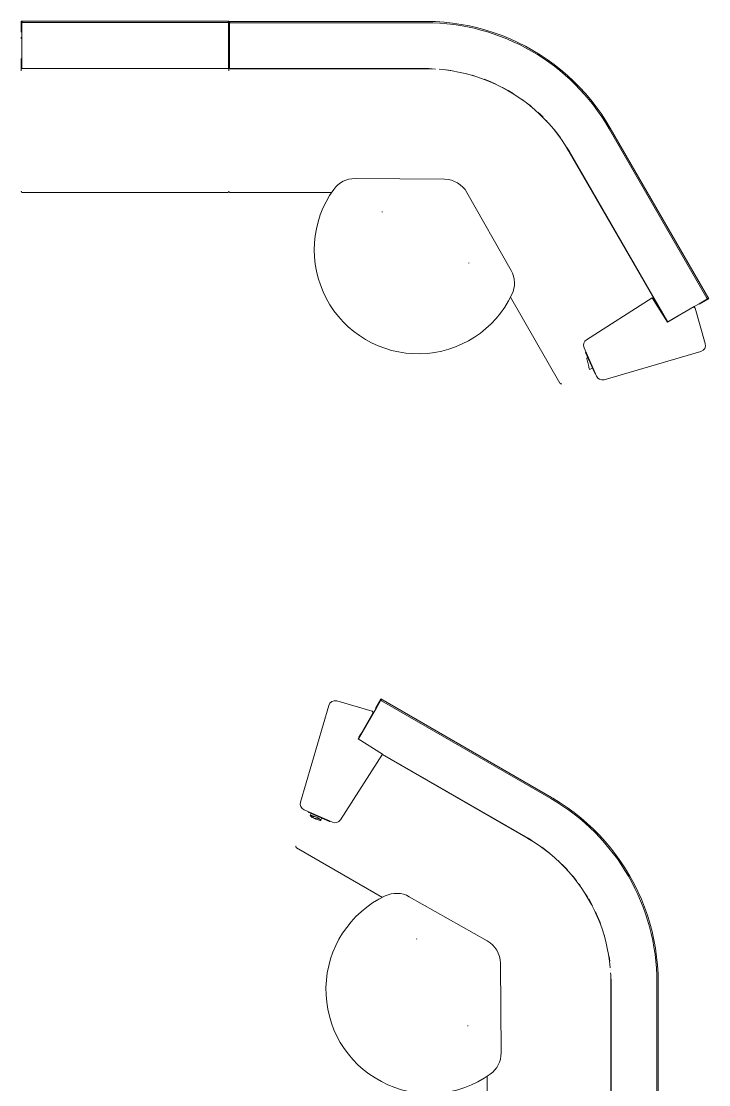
# Model space of a CAD drawing. Header units: millimetres. Extents: x 90978 to 295199, y -4084 to 97293.
# Drawn here: x 188213 to 190862, y 22613 to 26709 of the extents above; entities that cross this region are included whole.
import ezdxf

# ---------------------------------------------------------------- set-up
doc = ezdxf.new("R2010")
doc.units = ezdxf.units.MM
doc.header["$MEASUREMENT"] = 0
doc.layers.add('E-ELEC-FIXT', color=91, linetype='CONTINUOUS', lineweight=9)
doc.layers.add('I-FURN', color=8, linetype='CONTINUOUS', lineweight=9)

msp = doc.modelspace()

# ---------------------------------------------------------------- linework, layer by layer
at = {"layer": 'E-ELEC-FIXT'}
for p, q in [((189332.2, 23649.1), (189332.5, 23647.8)), ((189340.2, 23645.9), (189332.2, 23649.1)), ((189332.5, 23647.8), (189340.5, 23644.5)), ((189340.5, 23644.5), (189340.2, 23645.9)), ((189350.3, 23637.8), (189344.6, 23640.2)), ((189344.6, 23640.2), (189345.1, 23638.1)), ((189345.1, 23638.1), (189350.9, 23635.7)), ((189350.9, 23635.7), (189350.3, 23637.8)), ((189352.6, 23640.8), (189352.9, 23639.4)), ((189360.6, 23637.5), (189352.6, 23640.8)), ((189352.9, 23639.4), (189360.9, 23636.2)), ((189360.9, 23636.2), (189360.6, 23637.5))]:
    msp.add_line(p, q, dxfattribs=at)
at = {"layer": 'I-FURN'}
for p, q in [((189012.6, 26709.2), (188212.6, 26709.2)), ((188212.6, 26709.2), (188212.6, 26667.6)), ((189012.6, 26667.6), (189012.6, 26709.2)), ((189770.7, 26708.7), (189012.6, 26708.7)), ((189012.6, 26708.7), (189012.6, 26667.1)), ((189776.6, 26708.7), (189770.7, 26708.7)), ((189809.4, 26707.8), (189776.6, 26708.7)), ((189842.2, 26705.6), (189809.4, 26707.8)), ((188214.6, 26667.6), (188214.6, 26704.2)), ((188214.6, 26704.2), (188216.5, 26704.2)), ((188216.5, 26704.2), (188214.6, 26704.2)), ((188214.6, 26704.2), (188214.6, 26667.6)), ((188214.6, 26645.2), (188214.6, 26667.6)), ((188214.6, 26667.6), (188214.6, 26645.2)), ((188217.6, 26704.2), (189007.6, 26704.2)), ((188217.6, 26704.2), (189007.6, 26704.2)), ((189008.6, 26704.2), (189010.6, 26704.2)), ((189010.6, 26704.2), (189008.6, 26704.2)), ((189010.6, 26704.2), (189010.6, 26667.6)), ((189010.6, 26667.6), (189010.6, 26704.2)), ((189010.6, 26667.6), (189010.6, 26645.2)), ((189010.6, 26645.2), (189010.6, 26667.6)), ((189014.6, 26703.7), (189014.6, 26667.1)), ((189016.5, 26703.7), (189014.6, 26703.7)), ((189014.6, 26667.1), (189014.6, 26703.7)), ((189014.6, 26703.7), (189016.5, 26703.7)), ((189014.6, 26667.1), (189014.6, 26644.7)), ((189014.6, 26644.7), (189014.6, 26667.1)), ((189017.6, 26703.7), (189770.7, 26703.7)), ((189017.6, 26703.7), (189770.7, 26703.7)), ((189874.9, 26702.1), (189842.2, 26705.6)), ((189907.4, 26697.3), (189874.9, 26702.1)), ((189939.7, 26691.1), (189907.4, 26697.3)), ((189971.7, 26683.7), (189939.7, 26691.1)), ((190003.4, 26675.1), (189971.7, 26683.7)), ((190034.7, 26665.1), (190003.4, 26675.1)), ((190065.6, 26653.9), (190034.7, 26665.1)), ((188212.6, 26647.8), (188212.6, 26642.8)), ((188214.6, 26527.9), (188214.6, 26645.2)), ((188214.6, 26645.2), (188214.6, 26527.9)), ((189010.6, 26645.2), (189010.6, 26527.9)), ((189010.6, 26527.9), (189010.6, 26645.2)), ((189012.6, 26647), (189012.6, 26647.8)), ((189012.6, 26647.3), (189012.6, 26647.1)), ((189012.6, 26642.8), (189012.6, 26644.1)), ((189012.6, 26643.6), (189012.6, 26642.3)), ((189014.6, 26644.7), (189014.6, 26527.4)), ((189014.6, 26527.4), (189014.6, 26644.7)), ((190096.1, 26641.5), (190065.6, 26653.9)), ((190126, 26627.9), (190096.1, 26641.5)), ((190155.3, 26613.1), (190126, 26627.9)), ((190184.1, 26597.2), (190155.3, 26613.1)), ((190212.1, 26580.1), (190184.1, 26597.2)), ((188212.6, 26566.1), (188212.6, 26566.2)), ((188212.6, 26566.2), (188212.6, 26566.2)), ((188212.6, 26566.2), (188212.6, 26566.2)), ((188212.6, 26566.2), (188212.6, 26566.1)), ((188212.6, 26565.9), (188212.6, 26566.1)), ((188212.6, 26566.1), (188212.6, 26566)), ((188212.6, 26566), (188212.6, 26518.9)), ((188212.6, 26566), (188212.6, 26566)), ((188212.6, 26565.8), (188212.6, 26565.9)), ((188212.6, 26565.5), (188212.6, 26565.8)), ((188212.6, 26565.3), (188212.6, 26565.5)), ((188212.6, 26564.9), (188212.6, 26565.3)), ((188212.6, 26564.6), (188212.6, 26564.9)), ((188212.6, 26564.2), (188212.6, 26564.6)), ((188212.6, 26563.7), (188212.6, 26564.2)), ((188212.6, 26563.2), (188212.6, 26563.7)), ((188212.6, 26562.6), (188212.6, 26563.2)), ((188212.6, 26562.1), (188212.6, 26562.6)), ((188212.6, 26561.4), (188212.6, 26562.1)), ((188212.6, 26560.8), (188212.6, 26561.4)), ((188212.6, 26560.1), (188212.6, 26560.8)), ((188212.6, 26559.3), (188212.6, 26560.1)), ((188212.6, 26558.5), (188212.6, 26559.3)), ((188212.6, 26557.7), (188212.6, 26558.5)), ((188212.6, 26556.9), (188212.6, 26557.7)), ((188212.6, 26556.8), (188212.7, 26557)), ((188212.6, 26556), (188212.6, 26556.9)), ((188212.6, 26556.6), (188212.6, 26556.8)), ((188212.6, 26556.4), (188212.6, 26556.6)), ((188212.6, 26556.2), (188212.6, 26556.4)), ((188212.6, 26556), (188212.6, 26556.2)), ((188212.6, 26555.1), (188212.6, 26556)), ((188212.6, 26554.1), (188212.6, 26555.1)), ((188212.6, 26553.1), (188212.6, 26554.1)), ((188212.6, 26552.1), (188212.6, 26553.1)), ((188212.6, 26551.1), (188212.6, 26552.1)), ((188212.6, 26550), (188212.6, 26551.1)), ((188212.6, 26549), (188212.6, 26550)), ((188212.6, 26547.9), (188212.6, 26549)), ((188212.6, 26546.8), (188212.6, 26547.9)), ((188212.6, 26545.6), (188212.6, 26546.8)), ((188212.7, 26557.4), (188212.8, 26557.6)), ((188212.7, 26557.2), (188212.7, 26557.4)), ((188212.7, 26557), (188212.7, 26557.2)), ((188212.8, 26557.6), (188212.9, 26557.8)), ((188212.9, 26557.8), (188212.9, 26558)), ((189012.1, 26558), (189012.2, 26557.8)), ((189012.2, 26557.8), (189012.3, 26557.6)), ((189012.3, 26557.6), (189012.3, 26557.5)), ((189012.3, 26557.5), (189012.4, 26557.3)), ((189012.4, 26557.3), (189012.4, 26557.1)), ((189012.4, 26557.1), (189012.5, 26556.9)), ((189012.5, 26556.9), (189012.5, 26556.7)), ((189012.5, 26556.7), (189012.5, 26556.5)), ((189012.5, 26556.5), (189012.5, 26556.3)), ((189012.5, 26556.3), (189012.6, 26556.1)), ((189012.6, 26566.1), (189012.6, 26566.2)), ((189012.6, 26566.2), (189012.6, 26566.2)), ((189012.6, 26566.2), (189012.6, 26566.2)), ((189012.6, 26566.2), (189012.6, 26566.1)), ((189012.6, 26566), (189012.6, 26566.1)), ((189012.6, 26566.1), (189012.6, 26566)), ((189012.6, 26518.9), (189012.6, 26566)), ((189012.6, 26566), (189012.6, 26565.8)), ((189012.6, 26565.8), (189012.6, 26565.6)), ((189012.6, 26565.6), (189012.6, 26565.3)), ((189012.6, 26565.4), (189012.6, 26565.5)), ((189012.6, 26565.5), (189012.6, 26565.5)), ((189012.6, 26565.5), (189012.6, 26565.5)), ((189012.6, 26565.5), (189012.6, 26565.4)), ((189012.6, 26565.3), (189012.6, 26565.4)), ((189012.6, 26565.4), (189012.6, 26565.3)), ((189012.6, 26565.3), (189012.6, 26518.9)), ((189012.6, 26565.1), (189012.6, 26565.3)), ((189012.6, 26565.3), (189012.6, 26565.3)), ((189012.6, 26565.3), (189012.6, 26565)), ((189012.6, 26564.9), (189012.6, 26565.1)), ((189012.6, 26565), (189012.6, 26564.7)), ((189012.6, 26564.6), (189012.6, 26564.9)), ((189012.6, 26564.7), (189012.6, 26564.3)), ((189012.6, 26564.3), (189012.6, 26564.6)), ((189012.6, 26563.9), (189012.6, 26564.3)), ((189012.6, 26564.3), (189012.6, 26563.8)), ((189012.6, 26563.5), (189012.6, 26563.9)), ((189012.6, 26563.8), (189012.6, 26563.3)), ((189012.6, 26563.1), (189012.6, 26563.5)), ((189012.6, 26563.3), (189012.6, 26562.8)), ((189012.6, 26562.6), (189012.6, 26563.1)), ((189012.6, 26562.8), (189012.6, 26562.2)), ((189012.6, 26562), (189012.6, 26562.6)), ((189012.6, 26562.2), (189012.6, 26561.6)), ((189012.6, 26561.4), (189012.6, 26562)), ((189012.6, 26561.6), (189012.6, 26560.9)), ((189012.6, 26560.8), (189012.6, 26561.4)), ((189012.6, 26560.9), (189012.6, 26560.3)), ((189012.6, 26560.1), (189012.6, 26560.8)), ((189012.6, 26560.3), (189012.6, 26559.5)), ((189012.6, 26559.4), (189012.6, 26560.1)), ((189012.6, 26559.5), (189012.6, 26558.7)), ((189012.6, 26558.7), (189012.6, 26559.4)), ((189012.6, 26557.9), (189012.6, 26558.7)), ((189012.6, 26558.7), (189012.6, 26557.9)), ((189012.6, 26557.1), (189012.6, 26557.9)), ((189012.6, 26557.9), (189012.6, 26557.1)), ((189012.6, 26556.3), (189012.6, 26557.1)), ((189012.6, 26557.1), (189012.6, 26556.2)), ((189012.6, 26556.8), (189012.7, 26556.9)), ((189012.6, 26556.6), (189012.6, 26556.8)), ((189012.6, 26556.4), (189012.6, 26556.6)), ((189012.6, 26556.2), (189012.6, 26556.4)), ((189012.6, 26555.4), (189012.6, 26556.3)), ((189012.6, 26556), (189012.6, 26556.2)), ((189012.6, 26556.2), (189012.6, 26555.3)), ((189012.6, 26556.1), (189012.6, 26556)), ((189012.6, 26554.5), (189012.6, 26555.4)), ((189012.6, 26555.3), (189012.6, 26554.4)), ((189012.6, 26553.5), (189012.6, 26554.5)), ((189012.6, 26554.4), (189012.6, 26553.4)), ((189012.6, 26552.5), (189012.6, 26553.5)), ((189012.6, 26553.4), (189012.6, 26552.4)), ((189012.6, 26551.5), (189012.6, 26552.5)), ((189012.6, 26552.4), (189012.6, 26551.4)), ((189012.6, 26550.5), (189012.6, 26551.5)), ((189012.6, 26551.4), (189012.6, 26550.3)), ((189012.6, 26549.5), (189012.6, 26550.5)), ((189012.6, 26550.3), (189012.6, 26549.3)), ((189012.6, 26548.4), (189012.6, 26549.5)), ((189012.6, 26549.3), (189012.6, 26548.2)), ((189012.6, 26547.3), (189012.6, 26548.4)), ((189012.6, 26548.2), (189012.6, 26547.1)), ((189012.6, 26546.2), (189012.6, 26547.3)), ((189012.6, 26547.1), (189012.6, 26545.9)), ((189012.6, 26545), (189012.6, 26546.2)), ((189012.6, 26545.9), (189012.6, 26545.6)), ((189012.7, 26557.3), (189012.8, 26557.5)), ((189012.7, 26557.1), (189012.7, 26557.3)), ((189012.7, 26556.9), (189012.7, 26557.1)), ((189012.8, 26556.3), (189012.8, 26557.4)), ((189012.8, 26557.4), (189012.8, 26557.4)), ((189012.8, 26554.1), (189012.8, 26556.3)), ((189012.8, 26551), (189012.8, 26554.1)), ((189012.8, 26551), (189012.8, 26549.2)), ((189012.9, 26547), (189012.8, 26551)), ((189012.8, 26549.2), (189012.8, 26541)), ((189012.9, 26542.5), (189012.9, 26547)), ((190239.5, 26561.8), (190212.1, 26580.1)), ((190266.1, 26542.6), (190239.5, 26561.8)), ((190291.9, 26522.2), (190266.1, 26542.6)), ((188212.6, 26531.7), (188212.6, 26531.9)), ((188212.6, 26531.9), (188212.6, 26531.9)), ((188212.6, 26531.5), (188212.6, 26531.7)), ((188212.6, 26531.3), (188212.6, 26531.5)), ((188212.6, 26531.1), (188212.6, 26531.3)), ((188212.7, 26530.9), (188212.6, 26531.1)), ((188212.7, 26530.7), (188212.7, 26530.9)), ((188212.8, 26530.5), (188212.7, 26530.7)), ((188212.8, 26530.3), (188212.8, 26530.5)), ((188212.9, 26530.1), (188212.8, 26530.3)), ((188213, 26529.9), (188212.9, 26530.1)), ((188213, 26529.8), (188213, 26529.9)), ((188213.1, 26529.6), (188213, 26529.8)), ((188213.2, 26529.4), (188213.1, 26529.6)), ((188213.3, 26529.2), (188213.2, 26529.4)), ((188213.4, 26529.1), (188213.3, 26529.2)), ((188213.6, 26528.9), (188213.4, 26529.1)), ((188213.7, 26528.7), (188213.6, 26528.9)), ((188213.8, 26528.6), (188213.7, 26528.7)), ((188214, 26528.4), (188213.8, 26528.6)), ((188214.1, 26528.3), (188214, 26528.4)), ((188214.2, 26528.2), (188214.1, 26528.3)), ((188214.4, 26528), (188214.2, 26528.2)), ((188214.6, 26527.9), (188214.4, 26528)), ((188214.6, 26527.9), (189010.6, 26527.9)), ((188214.7, 26527.8), (188214.6, 26527.9)), ((188214.6, 26527.9), (188214.6, 26527.9)), ((188214.9, 26527.7), (188214.7, 26527.8)), ((188215.1, 26527.6), (188214.9, 26527.7)), ((188215.2, 26527.5), (188215.1, 26527.6)), ((188215.4, 26527.4), (188215.2, 26527.5)), ((188215.6, 26527.3), (188215.4, 26527.4)), ((188215.8, 26527.2), (188215.6, 26527.3)), ((188216, 26527.2), (188215.8, 26527.2)), ((188216.2, 26527.1), (188216, 26527.2)), ((188216.4, 26527.1), (188216.2, 26527.1)), ((188216.6, 26527), (188216.4, 26527.1)), ((188216.8, 26527), (188216.6, 26527)), ((188217, 26527), (188216.8, 26527)), ((188217.2, 26526.9), (188217, 26527)), ((188217.4, 26526.9), (188217.2, 26526.9)), ((188217.6, 26526.9), (188217.4, 26526.9)), ((188217.6, 26526.9), (189007.6, 26526.9)), ((189007.8, 26526.9), (189007.6, 26526.9)), ((189007.6, 26526.9), (189007.6, 26526.9)), ((189008, 26526.9), (189007.8, 26526.9)), ((189008.2, 26527), (189008, 26526.9)), ((189008.4, 26527), (189008.2, 26527)), ((189008.6, 26527), (189008.4, 26527)), ((189008.8, 26527.1), (189008.6, 26527)), ((189009, 26527.1), (189008.8, 26527.1)), ((189009.1, 26527.2), (189009, 26527.1)), ((189009.3, 26527.2), (189009.1, 26527.2)), ((189009.5, 26527.3), (189009.3, 26527.2)), ((189009.7, 26527.4), (189009.5, 26527.3)), ((189009.9, 26527.5), (189009.7, 26527.4)), ((189010.1, 26527.6), (189009.9, 26527.5)), ((189010.2, 26527.7), (189010.1, 26527.6)), ((189010.4, 26527.8), (189010.2, 26527.7)), ((189010.6, 26527.9), (189010.4, 26527.8)), ((189010.7, 26528.1), (189010.6, 26527.9)), ((189010.6, 26527.9), (189010.6, 26527.9)), ((189010.9, 26528.2), (189010.7, 26528.1)), ((189011, 26528.3), (189010.9, 26528.2)), ((189011.2, 26528.5), (189011, 26528.3)), ((189011.3, 26528.6), (189011.2, 26528.5)), ((189011.4, 26528.8), (189011.3, 26528.6)), ((189011.6, 26528.9), (189011.4, 26528.8)), ((189011.7, 26529.1), (189011.6, 26528.9)), ((189011.8, 26529.3), (189011.7, 26529.1)), ((189011.9, 26529.4), (189011.8, 26529.3)), ((189012, 26529.6), (189011.9, 26529.4)), ((189012.1, 26529.8), (189012, 26529.6)), ((189012.2, 26530), (189012.1, 26529.8)), ((189012.3, 26530.3), (189012.2, 26530.2)), ((189012.2, 26530.2), (189012.2, 26530)), ((189012.4, 26530.5), (189012.3, 26530.3)), ((189012.5, 26530.9), (189012.4, 26530.7)), ((189012.4, 26530.7), (189012.4, 26530.5)), ((189012.6, 26531.7), (189012.5, 26531.5)), ((189012.5, 26531.5), (189012.5, 26531.3)), ((189012.5, 26531.3), (189012.5, 26531.1)), ((189012.5, 26531.1), (189012.5, 26530.9)), ((189012.6, 26531.9), (189012.6, 26531.7)), ((189012.6, 26531.2), (189012.6, 26531.4)), ((189012.6, 26531.4), (189012.6, 26531.4)), ((189012.6, 26531), (189012.6, 26531.2)), ((189012.6, 26530.8), (189012.6, 26531)), ((189012.6, 26530.6), (189012.6, 26530.8)), ((189012.7, 26530.4), (189012.6, 26530.6)), ((189012.7, 26530.2), (189012.7, 26530.4)), ((189012.8, 26530), (189012.7, 26530.2)), ((189012.8, 26541), (189012.8, 26538.9)), ((189012.8, 26529.8), (189012.8, 26530)), ((189012.9, 26529.6), (189012.8, 26529.8)), ((189013, 26529.4), (189012.9, 26529.6)), ((189013, 26529.2), (189013, 26529.4)), ((189013.1, 26529.1), (189013, 26529.2)), ((189013.2, 26528.9), (189013.1, 26529.1)), ((189013.3, 26528.7), (189013.2, 26528.9)), ((189013.4, 26528.6), (189013.3, 26528.7)), ((189013.6, 26528.4), (189013.4, 26528.6)), ((189014.1, 26536.4), (189013.6, 26537.7)), ((189013.7, 26528.2), (189013.6, 26528.4)), ((189013.8, 26528.1), (189013.7, 26528.2)), ((189014, 26527.9), (189013.8, 26528.1)), ((189014.1, 26527.8), (189014, 26527.9)), ((189014.2, 26527.7), (189014.1, 26527.8)), ((189014.4, 26527.5), (189014.2, 26527.7)), ((189014.6, 26527.4), (189014.4, 26527.5)), ((189014.6, 26527.4), (189770.7, 26527.4)), ((189014.7, 26527.3), (189014.6, 26527.4)), ((189014.6, 26527.4), (189014.6, 26527.4)), ((189014.9, 26527.2), (189014.7, 26527.3)), ((189015.1, 26527.1), (189014.9, 26527.2)), ((189015.2, 26527), (189015.1, 26527.1)), ((189015.4, 26526.9), (189015.2, 26527)), ((189015.6, 26526.8), (189015.4, 26526.9)), ((189015.8, 26526.7), (189015.6, 26526.8)), ((189016, 26526.7), (189015.8, 26526.7)), ((189016.2, 26526.6), (189016, 26526.7)), ((189016.4, 26526.6), (189016.2, 26526.6)), ((189016.6, 26526.5), (189016.4, 26526.6)), ((189016.8, 26526.5), (189016.6, 26526.5)), ((189017, 26526.4), (189016.8, 26526.5)), ((189017.2, 26526.4), (189017, 26526.4)), ((189017.4, 26526.4), (189017.2, 26526.4)), ((189017.6, 26526.4), (189017.4, 26526.4)), ((189017.6, 26526.4), (189770.7, 26526.4)), ((189770.7, 26527.4), (189783, 26527.2)), ((189770.7, 26526.4), (189796.2, 26525.9)), ((189796.2, 26525.9), (189808.4, 26525.2)), ((189823.4, 26524.2), (189847.2, 26521.8)), ((189847.2, 26521.8), (189872.5, 26518.2)), ((189850.8, 26522.3), (189868.5, 26519.8)), ((189872.5, 26518.2), (189897.7, 26513.7)), ((189897.7, 26513.7), (189922.6, 26508.1)), ((189922.6, 26508.1), (189947.4, 26501.5)), ((189947.4, 26501.5), (189971.8, 26494)), ((189950, 26501.7), (189959.7, 26498.7)), ((190316.9, 26500.9), (190291.9, 26522.2)), ((189971.8, 26494), (189995.9, 26485.4)), ((189995.9, 26485.4), (190019.6, 26475.9)), ((189996.2, 26486.4), (190020, 26476.9)), ((190019.6, 26475.9), (190043, 26465.5)), ((190020, 26476.9), (190040.9, 26467.5)), ((190043, 26465.5), (190065.9, 26454.2)), ((190341, 26478.5), (190316.9, 26500.9)), ((190364.2, 26455.3), (190341, 26478.5)), ((190065.9, 26454.2), (190088.3, 26441.9)), ((190067.6, 26454.4), (190088.8, 26442.8)), ((190088.3, 26441.9), (190110.3, 26428.7)), ((190088.8, 26442.8), (190107.8, 26431.4)), ((190110.3, 26428.7), (190131.7, 26414.7)), ((190386.4, 26431.1), (190364.2, 26455.3)), ((190407.7, 26406), (190386.4, 26431.1)), ((190131.7, 26414.7), (190152.5, 26399.9)), ((190142.8, 26408), (190147.4, 26404.8)), ((190152.5, 26399.9), (190172.7, 26384.2)), ((190160, 26395.3), (190173.3, 26385)), ((190172.7, 26384.2), (190192.2, 26367.7)), ((190173.3, 26385), (190182, 26377.7)), ((190427.9, 26380.1), (190407.7, 26406)), ((190447.1, 26353.4), (190427.9, 26380.1)), ((190192.2, 26367.7), (190211.1, 26350.5)), ((190203.4, 26358.9), (190211.8, 26351.2)), ((190211.1, 26350.5), (190229.3, 26332.5)), ((190211.8, 26351.2), (190223.4, 26339.7)), ((190465.2, 26326), (190447.1, 26353.4)), ((190229.3, 26332.5), (190246.8, 26313.8)), ((190235.3, 26327.5), (190238.4, 26324.2)), ((190246.8, 26313.8), (190263.4, 26294.4)), ((190482.2, 26297.9), (190465.2, 26326)), ((190861.8, 25640.4), (190482.2, 26297.9)), ((190263.4, 26294.4), (190279.3, 26274.4)), ((190266.4, 26292.3), (190280.1, 26275)), ((190279.3, 26274.4), (190294.4, 26253.7)), ((190280.1, 26275), (190290.8, 26260.5)), ((190477.9, 26295.4), (190855, 25642.3)), ((190477.9, 26295.4), (190855, 25642.3)), ((190294.4, 26253.7), (190308.7, 26232.5)), ((190308.7, 26232.5), (190322, 26210.7)), ((190316.4, 26221.8), (190322.9, 26211.2)), ((190322, 26210.7), (190324.4, 26206.7)), ((190322.9, 26211.2), (190325.2, 26207.2)), ((190324.4, 26206.7), (190701.4, 25553.6)), ((190325.2, 26207.2), (190703.8, 25551.5)), ((189844, 26100.6), (189498.8, 26103.6)), ((188212.6, 26054.7), (188212.6, 26054.8)), ((188212.6, 26054.5), (188212.6, 26054.7)), ((188212.6, 26054.3), (188212.6, 26054.5)), ((188212.6, 26054.1), (188212.6, 26054.3)), ((188212.6, 26053.9), (188212.6, 26054.1)), ((188212.7, 26053.7), (188212.6, 26053.9)), ((188212.7, 26053.5), (188212.7, 26053.7)), ((188212.8, 26053.3), (188212.7, 26053.5)), ((188212.8, 26053.1), (188212.8, 26053.3)), ((188212.9, 26053), (188212.8, 26053.1)), ((188213, 26052.8), (188212.9, 26053)), ((188213.1, 26052.6), (188213, 26052.8)), ((188213.1, 26052.4), (188213.1, 26052.6)), ((188213.2, 26052.2), (188213.1, 26052.4)), ((188213.3, 26052.1), (188213.2, 26052.2)), ((188213.5, 26051.9), (188213.3, 26052.1)), ((188213.6, 26051.7), (188213.5, 26051.9)), ((188213.7, 26051.6), (188213.6, 26051.7)), ((188213.8, 26051.4), (188213.7, 26051.6)), ((188214, 26051.3), (188213.8, 26051.4)), ((188214.1, 26051.1), (188214, 26051.3)), ((188214.3, 26051), (188214.1, 26051.1)), ((188214.4, 26050.9), (188214.3, 26051)), ((188214.6, 26050.8), (188214.4, 26050.9)), ((188214.7, 26050.6), (188214.6, 26050.8)), ((188214.9, 26050.5), (188214.7, 26050.6)), ((189010.3, 26050.6), (189010.1, 26050.5)), ((189010.4, 26050.7), (189010.3, 26050.6)), ((189010.6, 26050.8), (189010.4, 26050.7)), ((189010.7, 26050.9), (189010.6, 26050.8)), ((189010.9, 26051), (189010.7, 26050.9)), ((189011, 26051.2), (189010.9, 26051)), ((189011.2, 26051.3), (189011, 26051.2)), ((189011.3, 26051.5), (189011.2, 26051.3)), ((189011.4, 26051.6), (189011.3, 26051.5)), ((189011.6, 26051.8), (189011.4, 26051.6)), ((189011.7, 26051.9), (189011.6, 26051.8)), ((189011.8, 26052.1), (189011.7, 26051.9)), ((189011.9, 26052.3), (189011.8, 26052.1)), ((189012, 26052.5), (189011.9, 26052.3)), ((189012.1, 26052.6), (189012, 26052.5)), ((189012.2, 26052.8), (189012.1, 26052.6)), ((189012.3, 26053.2), (189012.2, 26053)), ((189012.2, 26053), (189012.2, 26052.8)), ((189012.4, 26053.4), (189012.3, 26053.2)), ((189012.5, 26053.8), (189012.4, 26053.6)), ((189012.4, 26053.6), (189012.4, 26053.4)), ((189012.6, 26054.6), (189012.5, 26054.4)), ((189012.5, 26054.4), (189012.5, 26054.2)), ((189012.5, 26054.2), (189012.5, 26054)), ((189012.5, 26054), (189012.5, 26053.8)), ((189012.6, 26054.8), (189012.6, 26054.6)), ((189012.6, 26054.6), (189012.6, 26054.7)), ((189012.6, 26054.4), (189012.6, 26054.6)), ((189012.6, 26054.2), (189012.6, 26054.4)), ((189012.6, 26054), (189012.6, 26054.2)), ((189012.6, 26053.8), (189012.6, 26054)), ((189012.7, 26053.7), (189012.6, 26053.8)), ((189012.7, 26053.5), (189012.7, 26053.7)), ((189012.8, 26053.3), (189012.7, 26053.5)), ((189012.8, 26053.1), (189012.8, 26053.3)), ((189012.9, 26052.9), (189012.8, 26053.1)), ((189013, 26052.7), (189012.9, 26052.9)), ((189013.1, 26052.5), (189013, 26052.7)), ((189013.1, 26052.3), (189013.1, 26052.5)), ((189013.2, 26052.2), (189013.1, 26052.3)), ((189013.3, 26052), (189013.2, 26052.2)), ((189013.5, 26051.8), (189013.3, 26052)), ((189013.6, 26051.7), (189013.5, 26051.8)), ((189013.7, 26051.5), (189013.6, 26051.7)), ((189013.8, 26051.4), (189013.7, 26051.5)), ((189014, 26051.2), (189013.8, 26051.4)), ((189014.1, 26051.1), (189014, 26051.2)), ((189014.3, 26050.9), (189014.1, 26051.1)), ((189014.4, 26050.8), (189014.3, 26050.9)), ((189014.6, 26050.7), (189014.4, 26050.8)), ((189014.7, 26050.6), (189014.6, 26050.7)), ((189014.9, 26050.5), (189014.7, 26050.6)), ((188215.1, 26050.4), (188214.9, 26050.5)), ((188215.2, 26050.3), (188215.1, 26050.4)), ((188215.4, 26050.2), (188215.2, 26050.3)), ((188215.6, 26050.2), (188215.4, 26050.2)), ((188215.8, 26050.1), (188215.6, 26050.2)), ((188216, 26050), (188215.8, 26050.1)), ((188216.2, 26050), (188216, 26050)), ((188216.4, 26049.9), (188216.2, 26050)), ((188216.6, 26049.9), (188216.4, 26049.9)), ((188216.8, 26049.8), (188216.6, 26049.9)), ((188217, 26049.8), (188216.8, 26049.8)), ((188217.2, 26049.8), (188217, 26049.8)), ((188217.4, 26049.8), (188217.2, 26049.8)), ((188217.6, 26049.8), (188217.4, 26049.8)), ((188217.6, 26049.8), (189007.6, 26049.8)), ((189007.8, 26049.8), (189007.6, 26049.8)), ((189007.6, 26049.8), (189007.6, 26049.8)), ((189008, 26049.8), (189007.8, 26049.8)), ((189008.2, 26049.8), (189008, 26049.8)), ((189008.4, 26049.8), (189008.2, 26049.8)), ((189008.6, 26049.9), (189008.4, 26049.8)), ((189008.8, 26049.9), (189008.6, 26049.9)), ((189009, 26050), (189008.8, 26049.9)), ((189009.2, 26050), (189009, 26050)), ((189009.4, 26050.1), (189009.2, 26050)), ((189009.6, 26050.2), (189009.4, 26050.1)), ((189009.7, 26050.3), (189009.6, 26050.2)), ((189009.9, 26050.4), (189009.7, 26050.3)), ((189010.1, 26050.5), (189009.9, 26050.4)), ((189015.1, 26050.4), (189014.9, 26050.5)), ((189015.2, 26050.3), (189015.1, 26050.4)), ((189015.4, 26050.2), (189015.2, 26050.3)), ((189015.6, 26050.1), (189015.4, 26050.2)), ((189015.8, 26050), (189015.6, 26050.1)), ((189016, 26050), (189015.8, 26050)), ((189016.2, 26049.9), (189016, 26050)), ((189016.4, 26049.8), (189016.2, 26049.9)), ((189016.6, 26049.8), (189016.4, 26049.8)), ((189016.8, 26049.8), (189016.6, 26049.8)), ((189017, 26049.7), (189016.8, 26049.8)), ((189017.2, 26049.7), (189017, 26049.7)), ((189017.4, 26049.7), (189017.2, 26049.7)), ((189017.6, 26049.7), (189017.4, 26049.7)), ((189017.6, 26049.7), (189409.4, 26049.7)), ((190100.2, 25749.4), (189930.2, 26049.8)), ((189603.1, 25974.2), (189603.3, 25976.6)), ((189938.5, 25779.2), (189936.4, 25777.9)), ((190097.3, 25646.6), (190288.6, 25315.3)), ((190643.3, 25644.1), (190390.8, 25482.8)), ((190703.1, 25550.4), (190643.3, 25644.1)), ((190856.5, 25639.7), (190855, 25642.3)), ((190855, 25642.3), (190856.5, 25639.7)), ((190703.8, 25551.5), (190805.4, 25610.2)), ((190805.4, 25610.2), (190703.8, 25551.5)), ((190805.4, 25610.2), (190824.8, 25621.4)), ((190824.8, 25621.4), (190805.4, 25610.2)), ((190805.4, 25607.9), (190808.6, 25609.7)), ((190848.5, 25468.3), (190808.9, 25604.3)), ((190824.8, 25621.4), (190856.5, 25639.7)), ((190856.5, 25639.7), (190824.8, 25621.4)), ((190825.8, 25619.6), (190861.8, 25640.4)), ((190747.2, 25575.9), (190703.1, 25550.4)), ((190701.5, 25553.4), (190701.4, 25553.6)), ((190701.4, 25553.6), (190701.4, 25553.6)), ((190701.7, 25553.3), (190701.5, 25553.4)), ((190701.8, 25553.1), (190701.7, 25553.3)), ((190701.9, 25552.9), (190701.8, 25553.1)), ((190702, 25552.8), (190701.9, 25552.9)), ((190702.2, 25552.6), (190702, 25552.8)), ((190702.3, 25552.5), (190702.2, 25552.6)), ((190702.5, 25552.4), (190702.3, 25552.5)), ((190702.6, 25552.2), (190702.5, 25552.4)), ((190702.8, 25552.1), (190702.6, 25552.2)), ((190702.9, 25552), (190702.8, 25552.1)), ((190703.1, 25551.9), (190702.9, 25552)), ((190703.3, 25551.8), (190703.1, 25551.9)), ((190703.4, 25551.7), (190703.3, 25551.8)), ((190703.6, 25551.6), (190703.4, 25551.7)), ((190703.8, 25551.5), (190703.6, 25551.6)), ((190704, 25551.4), (190703.8, 25551.5)), ((190703.8, 25551.5), (190703.8, 25551.5)), ((190704.2, 25551.4), (190704, 25551.4)), ((190704.4, 25551.3), (190704.2, 25551.4)), ((190704.6, 25551.3), (190704.4, 25551.3)), ((190381.4, 25451.7), (190429.1, 25342.8)), ((190459, 25328.8), (190831.5, 25437.3)), ((190388.6, 25435.3), (190386.8, 25434.5)), ((190404.9, 25393.3), (190387.4, 25433.1)), ((190395.8, 25414), (190391.4, 25412)), ((190391.4, 25411.9), (190391.7, 25410.6)), ((190391.7, 25410.6), (190392.3, 25408.1)), ((190392.3, 25408.1), (190393.2, 25404.6)), ((190393.2, 25404.6), (190394.2, 25400.3)), ((190394.2, 25400.3), (190395.4, 25395.3)), ((190395.4, 25395.3), (190396.7, 25390.1)), ((190396.7, 25390.1), (190398, 25384.8)), ((190398, 25384.8), (190399.2, 25379.9)), ((190399.2, 25379.9), (190400.2, 25375.5)), ((190400.2, 25375.5), (190401.1, 25372)), ((190401.1, 25372), (190401.7, 25369.5)), ((190401.7, 25369.5), (190402, 25368.3)), ((190402, 25368.1), (190413.6, 25373.2)), ((190422.3, 25353.5), (190404.9, 25393.3)), ((190288.6, 25315.2), (190288.6, 25315.3)), ((190288.7, 25315), (190288.6, 25315.2)), ((190288.8, 25314.9), (190288.7, 25315)), ((190289, 25314.7), (190288.8, 25314.9)), ((190289.1, 25314.6), (190289, 25314.7)), ((190289.2, 25314.4), (190289.1, 25314.6)), ((190289.4, 25314.3), (190289.2, 25314.4)), ((190289.5, 25314.1), (190289.4, 25314.3)), ((190289.6, 25314), (190289.5, 25314.1)), ((190289.8, 25313.9), (190289.6, 25314)), ((190290, 25313.7), (190289.8, 25313.9)), ((190290.1, 25313.6), (190290, 25313.7)), ((190290.3, 25313.5), (190290.1, 25313.6)), ((190290.5, 25313.4), (190290.3, 25313.5)), ((190290.6, 25313.3), (190290.5, 25313.4)), ((190290.8, 25313.2), (190290.6, 25313.3)), ((190295.3, 25313.3), (190295.1, 25313.2)), ((190295.4, 25313.4), (190295.3, 25313.3)), ((190422.9, 25352.1), (190424.7, 25352.8)), ((190291, 25313.2), (190290.8, 25313.2)), ((190291.2, 25313.1), (190291, 25313.2)), ((190291.4, 25313), (190291.2, 25313.1)), ((190291.6, 25313), (190291.4, 25313)), ((190291.8, 25312.9), (190291.6, 25313)), ((190291.9, 25312.9), (190291.8, 25312.9)), ((190292.1, 25312.8), (190291.9, 25312.9)), ((190292.3, 25312.8), (190292.1, 25312.8)), ((190292.5, 25312.8), (190292.3, 25312.8)), ((190292.7, 25312.8), (190292.5, 25312.8)), ((190292.9, 25312.8), (190292.7, 25312.8)), ((190293.1, 25312.8), (190292.9, 25312.8)), ((190293.3, 25312.8), (190293.1, 25312.8)), ((190293.5, 25312.8), (190293.3, 25312.8)), ((190293.7, 25312.8), (190293.5, 25312.8)), ((190293.9, 25312.9), (190293.7, 25312.8)), ((190294.1, 25312.9), (190293.9, 25312.9)), ((190294.3, 25313), (190294.1, 25312.9)), ((190294.5, 25313), (190294.3, 25313)), ((190294.7, 25313.1), (190294.5, 25313)), ((190294.9, 25313.2), (190294.7, 25313.1)), ((190295.1, 25313.2), (190294.9, 25313.2)), ((189564.2, 24051.8), (189428.2, 24091.4)), ((189598.6, 24099.1), (189577.8, 24063.1)), ((189597.9, 24093.8), (189579.6, 24062.1)), ((189579.6, 24062.1), (189597.9, 24093.8)), ((189600.5, 24092.3), (189597.9, 24093.8)), ((189597.9, 24093.8), (189600.5, 24092.3)), ((190256.1, 23719.5), (189598.6, 24099.1)), ((189600.5, 24092.3), (190253.6, 23715.2)), ((189600.5, 24092.3), (190253.6, 23715.2)), ((189397.2, 24074.4), (189288.7, 23701.9)), ((189510.3, 23946.1), (189567.1, 24044.5)), ((189567.9, 24045.9), (189567.5, 24045.2)), ((189579.6, 24062.1), (189568.4, 24042.6)), ((189568.4, 24042.6), (189579.6, 24062.1)), ((189568.4, 24042.6), (189512.4, 23945.8)), ((189512.4, 23945.8), (189568.4, 24042.6)), ((189520, 23962.3), (189514, 23951.9)), ((189518.1, 23958.9), (189520, 23962.3)), ((189520, 23962.3), (189521.6, 23965.1)), ((189521.6, 23965.1), (189522.6, 23967)), ((189522.5, 23967.1), (189522.6, 23967.3)), ((189522.6, 23967.3), (189522.7, 23967.5)), ((189522.7, 23967.5), (189522.8, 23967.6)), ((189522.8, 23967.6), (189523, 23967.8)), ((189604, 23886.3), (189510.3, 23946.1)), ((189514.5, 23952.1), (189515, 23953.4)), ((189515, 23953.4), (189515.8, 23955)), ((189515.8, 23955), (189518.1, 23958.9)), ((189442.7, 23633.8), (189604, 23886.3)), ((189597.3, 23890.5), (190165.4, 23562.5)), ((189603.6, 23885.7), (190164.9, 23561.6)), ((190261.2, 23716.6), (190256.1, 23719.5)), ((190289.2, 23699.4), (190261.2, 23716.6)), ((190316.5, 23681), (190289.2, 23699.4)), ((190343, 23661.7), (190316.5, 23681)), ((189302.7, 23672), (189411.6, 23624.3)), ((189319, 23664.9), (189318.3, 23663.1)), ((189400.7, 23627), (189318.3, 23663.1)), ((189318.3, 23663.1), (189319.7, 23662.5)), ((189330, 23658), (189326.5, 23649.9)), ((189326.5, 23649.9), (189327.4, 23650.5)), ((189326.7, 23648.8), (189326.5, 23649.9)), ((189328.1, 23647.2), (189326.7, 23648.8)), ((189327.4, 23650.5), (189329.5, 23650.6)), ((189330.5, 23645.3), (189328.1, 23647.2)), ((189329.5, 23650.6), (189332.6, 23650.1)), ((189334, 23643.1), (189330.5, 23645.3)), ((189332.6, 23650.1), (189336.6, 23649)), ((189338.1, 23640.8), (189334, 23643.1)), ((189336.6, 23649), (189341.1, 23647.5)), ((189342.8, 23638.5), (189338.1, 23640.8)), ((189341.1, 23647.5), (189345.9, 23645.6)), ((189347.7, 23636.4), (189342.8, 23638.5)), ((189345.9, 23645.6), (189350.9, 23643.5)), ((189352.6, 23634.5), (189347.7, 23636.4)), ((189350.9, 23643.5), (189355.5, 23641.2)), ((189357.1, 23633), (189352.6, 23634.5)), ((189355.5, 23641.2), (189359.7, 23638.9)), ((189359.7, 23638.9), (189363.1, 23636.7)), ((189363.1, 23636.7), (189365.6, 23634.8)), ((189365.6, 23634.8), (189367, 23633.2)), ((189367.2, 23632.1), (189370.7, 23640.1)), ((190368.8, 23641.2), (190343, 23661.7)), ((190393.7, 23619.8), (190368.8, 23641.2)), ((189361.1, 23631.9), (189357.1, 23633)), ((189364.2, 23631.4), (189361.1, 23631.9)), ((189366.2, 23631.5), (189364.2, 23631.4)), ((189367.2, 23632.1), (189366.2, 23631.5)), ((189367, 23633.2), (189367.2, 23632.1)), ((189399.3, 23627.6), (189400.7, 23627)), ((189400.7, 23627), (189401.5, 23628.8)), ((190417.7, 23597.4), (190393.7, 23619.8)), ((190440.8, 23574), (190417.7, 23597.4)), ((190164.9, 23561.6), (190186.8, 23548.4)), ((190165.4, 23562.5), (190179.7, 23553.9)), ((190463, 23549.7), (190440.8, 23574)), ((189271, 23531), (189271.1, 23531.2)), ((189271, 23530.8), (189271, 23531)), ((189271, 23530.6), (189271, 23530.8)), ((189271, 23530.4), (189271, 23530.6)), ((189271, 23530.2), (189271, 23530.4)), ((189271, 23530), (189271, 23530.2)), ((189271, 23529.8), (189271, 23530)), ((189271, 23529.6), (189271, 23529.8)), ((189271, 23529.4), (189271, 23529.6)), ((189271.1, 23529.2), (189271, 23529.4)), ((189271.1, 23531.6), (189271.2, 23531.7)), ((189271.1, 23531.4), (189271.1, 23531.6)), ((189271.1, 23531.2), (189271.1, 23531.4)), ((189271.1, 23529), (189271.1, 23529.2)), ((189271.2, 23528.8), (189271.1, 23529)), ((189271.2, 23531.7), (189271.3, 23531.9)), ((189271.2, 23528.6), (189271.2, 23528.8)), ((189271.3, 23528.4), (189271.2, 23528.6)), ((189271.3, 23532.1), (189271.4, 23532.3)), ((189271.3, 23531.9), (189271.3, 23532.1)), ((189271.4, 23528.2), (189271.3, 23528.4)), ((189271.4, 23532.3), (189271.5, 23532.5)), ((189271.5, 23528), (189271.4, 23528.2)), ((189271.5, 23532.5), (189271.6, 23532.7)), ((189271.5, 23527.9), (189271.5, 23528)), ((189271.6, 23527.7), (189271.5, 23527.9)), ((189271.6, 23532.7), (189271.6, 23532.7)), ((189271.7, 23527.5), (189271.6, 23527.7)), ((189271.9, 23527.4), (189271.7, 23527.5)), ((189272, 23527.2), (189271.9, 23527.4)), ((189272.1, 23527), (189272, 23527.2)), ((189272.2, 23526.9), (189272.1, 23527)), ((189272.4, 23526.7), (189272.2, 23526.9)), ((189272.5, 23526.6), (189272.4, 23526.7)), ((189272.7, 23526.5), (189272.5, 23526.6)), ((189272.8, 23526.3), (189272.7, 23526.5)), ((189273, 23526.2), (189272.8, 23526.3)), ((189273.1, 23526.1), (189273, 23526.2)), ((189273.3, 23526), (189273.1, 23526.1)), ((189273.5, 23525.9), (189273.3, 23526)), ((189273.5, 23525.9), (189604.8, 23334.6)), ((190186.8, 23548.4), (190208.2, 23534.3)), ((190208.2, 23534.3), (190228.9, 23519.4)), ((190218.3, 23528.2), (190229.5, 23520.2)), ((190228.9, 23519.4), (190249.1, 23503.6)), ((190229.5, 23520.2), (190249.7, 23504.4)), ((190484.2, 23524.6), (190463, 23549.7)), ((190504.3, 23498.6), (190484.2, 23524.6)), ((190249.1, 23503.6), (190268.6, 23487.1)), ((190268.6, 23487.1), (190287.4, 23469.8)), ((190283, 23475.2), (190284.4, 23473.9)), ((190523.4, 23471.9), (190504.3, 23498.6)), ((190541.4, 23444.4), (190523.4, 23471.9)), ((190287.4, 23469.8), (190305.5, 23451.7)), ((190297.4, 23461.2), (190306.2, 23452.4)), ((190305.5, 23451.7), (190322.9, 23433)), ((190306.2, 23452.4), (190317, 23440.8)), ((190322.9, 23433), (190339.5, 23413.5)), ((190558.3, 23416.2), (190541.4, 23444.4)), ((190337.3, 23417.7), (190340.3, 23414.2)), ((190339.5, 23413.5), (190355.3, 23393.4)), ((190340.3, 23414.2), (190352.4, 23398.8)), ((190355.3, 23393.4), (190370.3, 23372.7)), ((190574.1, 23387.4), (190558.3, 23416.2)), ((190362, 23386), (190366, 23380.4)), ((190370.3, 23372.7), (190384.5, 23351.4)), ((190384.5, 23351.4), (190397.8, 23329.6)), ((190588.7, 23357.9), (190574.1, 23387.4)), ((190602.1, 23327.9), (190588.7, 23357.9)), ((190008, 23167.5), (189707.6, 23337.5)), ((190388.9, 23346.1), (190394.6, 23336.8)), ((190397.8, 23329.6), (190410.2, 23307.3)), ((190399.4, 23328.8), (190411.1, 23307.7)), ((190410.2, 23307.3), (190421.7, 23284.4)), ((190411.1, 23307.7), (190414.1, 23301.8)), ((190614.2, 23297.4), (190602.1, 23327.9)), ((190421.7, 23284.4), (190432.3, 23261.2)), ((190424.9, 23279.8), (190433.2, 23261.5)), ((190625.2, 23266.4), (190614.2, 23297.4)), ((190634.9, 23235), (190625.2, 23266.4)), ((190432.3, 23261.2), (190442, 23237.5)), ((190433.2, 23261.5), (190442.9, 23237.8)), ((190442, 23237.5), (190450.7, 23213.4)), ((190442.9, 23237.8), (190445.3, 23231.2)), ((190643.4, 23203.3), (190634.9, 23235)), ((190450.7, 23213.4), (190458.4, 23189.1)), ((190456.9, 23197.1), (190459.4, 23189.3)), ((190458.4, 23189.1), (190465.2, 23164.4)), ((190459.4, 23189.3), (190459.9, 23187.4)), ((190650.5, 23171.2), (190643.4, 23203.3)), ((189737.4, 23175.8), (189736.1, 23173.7)), ((190465.2, 23164.4), (190470.9, 23139.5)), ((190656.4, 23138.9), (190650.5, 23171.2)), ((190470.9, 23139.5), (190475.7, 23114.3)), ((190475.7, 23114.3), (190479.4, 23089.1)), ((190477.8, 23106.7), (190480.4, 23089.2)), ((190661, 23106.3), (190656.4, 23138.9)), ((190664.3, 23073.6), (190661, 23106.3)), ((190061.8, 22736.1), (190058.8, 23081.3)), ((190479.4, 23089.1), (190482.2, 23063.6)), ((190666.3, 23040.8), (190664.3, 23073.6)), ((190483.5, 23044.1), (190483.9, 23038.1)), ((190483.9, 23038.1), (190484.6, 23012.5)), ((190485.4, 23019.9), (190485.6, 23012.6)), ((190666.9, 23007.9), (190666.3, 23040.8)), ((190484.6, 23012.5), (190484.6, 23007.9)), ((190484.6, 23007.9), (190484.6, 22254.8)), ((190485.6, 23012.6), (190485.6, 23007.9)), ((190485.6, 23007.9), (190485.6, 22251.8)), ((190661.9, 23007.9), (190661.9, 22254.8)), ((190661.9, 23007.9), (190661.9, 22254.8)), ((190666.9, 22249.8), (190666.9, 23007.9)), ((189932.4, 22840.4), (189934.8, 22840.6)), ((190007.9, 22646.7), (190007.9, 22254.8))]:
    msp.add_line(p, q, dxfattribs=at)
for centre, radius, start, end in [((189770.7, 25887.1), 816.7, 30, 90), ((189770.7, 25887.1), 816.7, 30, 90), ((189497.9, 26003.6), 100, 89.5015, 144.3652), ((189843.1, 26000.6), 100, 29.5015, 89.5015), ((189741.9, 25828.7), 400.2, 144.3652, 334.6379), ((190013.2, 25700.1), 100, 334.6379, 29.5015), ((190804.1, 25602.9), 5, 16.24, 94.4903), ((190404.3, 25461.8), 25, 122.5654, 203.63), ((190824.5, 25461.3), 25, 286.24, 16.24), ((190452, 25352.8), 25, 203.63, 286.24), ((189421.2, 24067.4), 25, 73.76, 163.76), ((189562.8, 24047), 5, 330, 73.76), ((189312.7, 23694.9), 25, 163.76, 246.37), ((189845.3, 23007.9), 816.7, 0, 60), ((189845.3, 23007.9), 816.7, 0, 60), ((189421.7, 23647.2), 25, 246.37, 327.4346), ((189658.3, 23250.4), 100, 60.4985, 115.3621), ((189786.9, 22979.2), 400.2, 115.3621, 305.6348), ((189958.8, 23080.4), 100, 0.4985, 60.4985), ((189961.8, 22735.2), 100, 305.6348, 0.4985)]:
    msp.add_arc(centre, radius, start, end, dxfattribs=at)
for points, knots in [([(188212.6, 26709.2), (188212.6, 26709.2), (188212.6, 26709.2), (188212.7, 26709.1), (188212.7, 26709.1), (188212.8, 26709), (188212.9, 26708.8), (188213.1, 26708.7), (188213.2, 26708.6), (188213.4, 26708.4), (188213.6, 26708.2), (188213.7, 26708.1), (188213.9, 26707.9), (188214.1, 26707.7), (188214.4, 26707.4), (188214.7, 26707.1), (188215, 26706.8), (188215.3, 26706.5), (188215.8, 26706), (188216.6, 26705.2), (188217.2, 26704.6), (188217.6, 26704.2)], [0, 0, 0, 0, 0.071429, 0.107143, 0.142857, 0.178571, 0.214286, 0.25, 0.285714, 0.321429, 0.357143, 0.392857, 0.428571, 0.464286, 0.5, 0.571429, 0.607143, 0.642857, 0.714286, 0.857143, 1, 1, 1, 1]), ([(189007.6, 26704.2), (189007.9, 26704.6), (189008.5, 26705.2), (189009.3, 26706), (189009.8, 26706.5), (189010.1, 26706.8), (189010.4, 26707), (189010.6, 26707.3), (189010.8, 26707.5), (189011, 26707.7), (189011.2, 26707.9), (189011.4, 26708.1), (189011.6, 26708.2), (189011.7, 26708.4), (189011.9, 26708.6), (189012, 26708.7), (189012.2, 26708.8), (189012.3, 26709), (189012.4, 26709.1), (189012.5, 26709.1), (189012.5, 26709.2), (189012.6, 26709.2), (189012.6, 26709.2)], [0, 0, 0, 0, 0.142857, 0.285714, 0.357143, 0.392857, 0.428571, 0.464286, 0.5, 0.535714, 0.571429, 0.607143, 0.642857, 0.678571, 0.714286, 0.75, 0.785714, 0.821429, 0.857143, 0.892857, 0.928571, 1, 1, 1, 1]), ([(189012.6, 26708.7), (189012.6, 26708.7), (189012.6, 26708.7), (189012.7, 26708.6), (189012.7, 26708.5), (189012.8, 26708.4), (189012.9, 26708.3), (189013.1, 26708.2), (189013.2, 26708), (189013.4, 26707.9), (189013.6, 26707.7), (189013.7, 26707.5), (189013.9, 26707.3), (189014.1, 26707.2), (189014.4, 26706.9), (189014.7, 26706.6), (189015, 26706.3), (189015.3, 26706), (189015.8, 26705.5), (189016.6, 26704.7), (189017.2, 26704), (189017.6, 26703.7)], [0, 0, 0, 0, 0.071429, 0.107143, 0.142857, 0.178571, 0.214286, 0.25, 0.285714, 0.321429, 0.357143, 0.392857, 0.428571, 0.464286, 0.5, 0.571429, 0.607143, 0.642857, 0.714286, 0.857143, 1, 1, 1, 1]), ([(190855, 25642.3), (190855.4, 25642.2), (190856.3, 25641.9), (190857.4, 25641.6), (190858.1, 25641.4), (190858.5, 25641.3), (190858.8, 25641.2), (190859.1, 25641.2), (190859.4, 25641.1), (190859.7, 25641), (190860, 25640.9), (190860.2, 25640.9), (190860.5, 25640.8), (190860.7, 25640.7), (190860.9, 25640.7), (190861.1, 25640.6), (190861.3, 25640.6), (190861.4, 25640.5), (190861.6, 25640.5), (190861.7, 25640.5), (190861.8, 25640.5), (190861.8, 25640.4), (190861.8, 25640.4)], [0, 0, 0, 0, 0.142857, 0.285714, 0.357143, 0.392857, 0.428571, 0.464286, 0.5, 0.535714, 0.571429, 0.607143, 0.642857, 0.678571, 0.714286, 0.75, 0.785714, 0.821429, 0.857143, 0.892857, 0.928571, 1, 1, 1, 1]), ([(189598.6, 24099.1), (189598.6, 24099.1), (189598.7, 24099.1), (189598.7, 24099), (189598.7, 24098.9), (189598.7, 24098.7), (189598.8, 24098.6), (189598.8, 24098.4), (189598.9, 24098.2), (189598.9, 24098), (189599, 24097.7), (189599.1, 24097.5), (189599.1, 24097.2), (189599.2, 24097), (189599.3, 24096.6), (189599.4, 24096.2), (189599.5, 24095.8), (189599.6, 24095.4), (189599.8, 24094.7), (189600.1, 24093.6), (189600.4, 24092.7), (189600.5, 24092.3)], [0, 0, 0, 0, 0.071429, 0.107143, 0.142857, 0.178571, 0.214286, 0.25, 0.285714, 0.321429, 0.357143, 0.392857, 0.428571, 0.464286, 0.5, 0.571429, 0.607143, 0.642857, 0.714286, 0.857143, 1, 1, 1, 1]), ([(189513.8, 23949.1), (189513.8, 23949.1), (189513.8, 23949.2), (189513.8, 23949.5), (189513.9, 23949.8), (189513.9, 23950.1), (189514, 23950.6), (189514.1, 23951.1), (189514.3, 23951.5), (189514.3, 23951.7)], [-0.4, -0.4, -0.4, -0.4, -0.375, -0.35, -0.3, -0.25, -0.2, -0.1, -0.024286, -0.024286, -0.024286, -0.024286])]:
    msp.add_open_spline(points, degree=3, knots=knots, dxfattribs=at)
msp.add_open_spline([(189013, 26540.7), (189012.9, 26541.3), (189012.9, 26541.9), (189012.9, 26542.5)], degree=3, dxfattribs=at)

doc.saveas('drawing.dxf')
